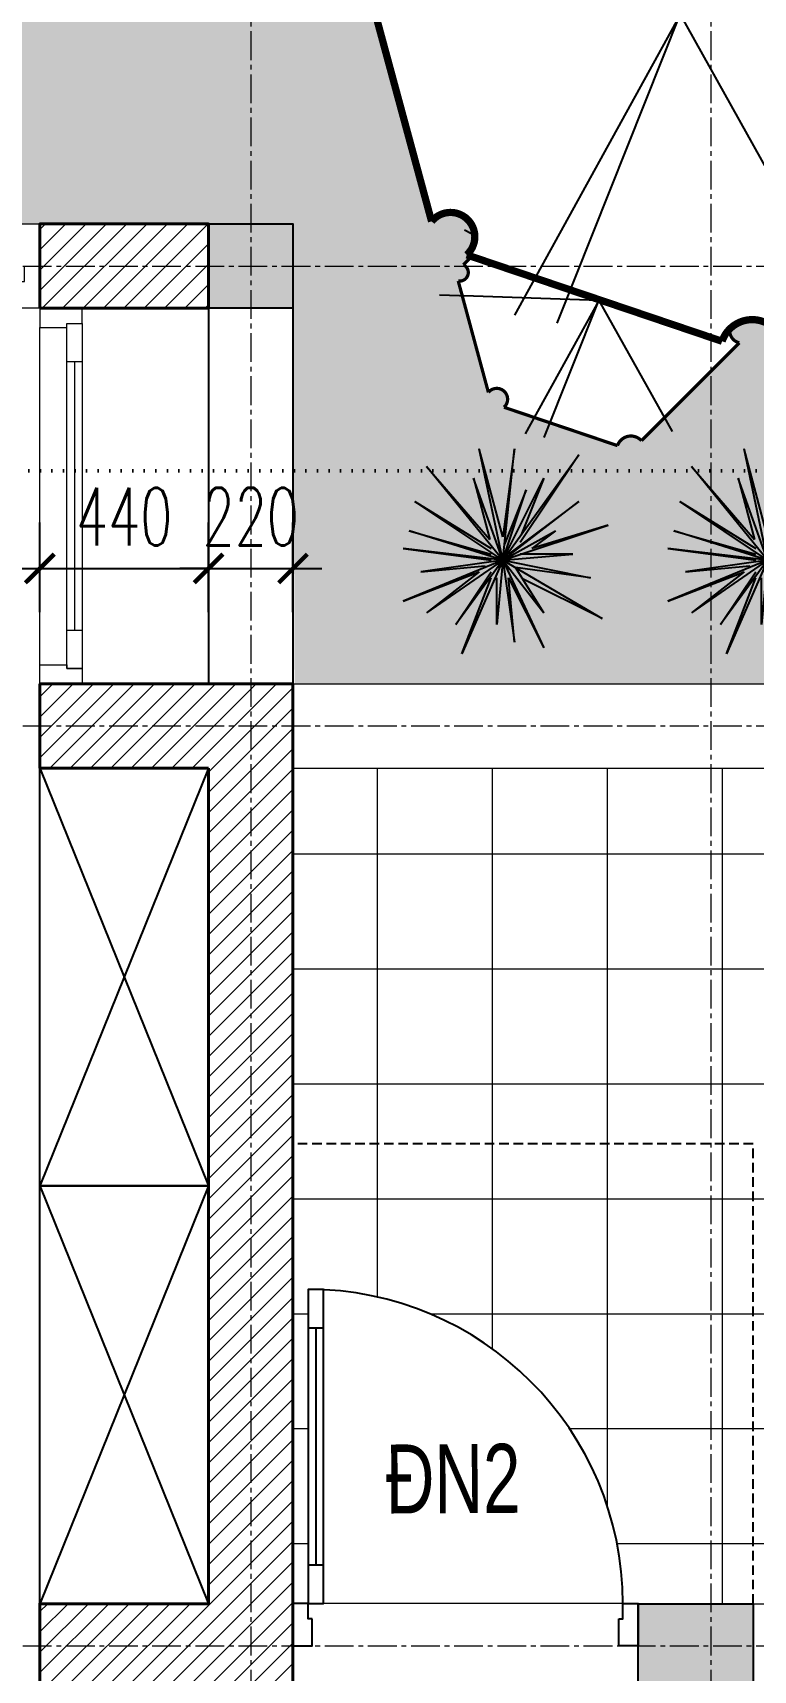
# Model space of a CAD drawing. Header units: millimetres. Extents: x -229618 to 2906, y -178063 to 96806.
# Drawn here: x -197221 to -195343, y -32408 to -28136 of the extents above; entities that cross this region are included whole.
import ezdxf
from ezdxf.enums import TextEntityAlignment as Align

# ---------------------------------------------------------------- set-up
doc = ezdxf.new("R2010")
doc.units = ezdxf.units.MM
doc.header["$LTSCALE"] = 200
doc.header["$MEASUREMENT"] = 0
doc.set_wipeout_variables(frame=1)
doc.header["$PDMODE"] = 3
doc.header["$PDSIZE"] = 50
for name, pattern in [('ACAD_ISO07W100', [3, 0, -3]), ('CENTER2', [1.125, 0.75, -0.125, 0.125, -0.125]), ('DASHED2', [0.375, 0.25, -0.125]), ('HIDDEN2', [0.1875, 0.125, -0.0625])]:
    doc.linetypes.add(name, pattern=pattern)
doc.layers.get('0').update_dxf_attribs({"color": 95, "linetype": 'CONTINUOUS'})
doc.layers.get('DEFPOINTS').update_dxf_attribs({"linetype": 'CONTINUOUS'})
for name, color, linetype, lineweight in [('cat', 1, 'CONTINUOUS', 40), ('hatch', 250, 'CONTINUOUS', 5), ('KH cat', 2, 'HIDDEN2', 50), ('nho', 252, 'CONTINUOUS', 15), ('thay', 7, 'CONTINUOUS', 18), ('tim', 18, 'CENTER2', 9)]:
    doc.layers.add(name, color=color, linetype=linetype, lineweight=lineweight)
for name, color, linetype in [('Cayxanh', 99, 'CONTINUOUS'), ('COT', 2, 'CONTINUOUS'), ('CUA', 145, 'CONTINUOUS'), ('DIM', 251, 'CONTINUOUS'), ('NOITHAT', 99, 'CONTINUOUS'), ('thong ke cua', 7, 'CONTINUOUS'), ('VAT-LIEU', 251, 'CONTINUOUS')]:
    doc.layers.add(name, color=color, linetype=linetype)
doc.styles.add('Scale', font='vnsimli.shx', dxfattribs={"width": 0.65, "bigfont": 'bigfont.shx'})
doc.styles.add('T3', font='Vhavan_0.ttf', dxfattribs={"width": 0.8})
doc.dimstyles.new('Scale', dxfattribs={"dimscale": 75, "dimtxt": 2, "dimasz": 1, "dimexe": 1.6, "dimexo": 0, "dimgap": 0.8, "dimtad": 1, "dimdec": 0, "dimzin": 0, "dimdsep": 46, "dimtxsty": 'Scale', "dimblk": 'ARCHTICK', "dimcen": 0.1, "dimdle": 1, "dimclrd": 256, "dimclre": 256, "dimclrt": 3, "dimadec": 0, "dimazin": 0, "dimtfac": 1, "dimtdec": 0, "dimtix": 1, "dimtmove": 2, "dimatfit": 3, "dimldrblk": 'ARCHTICK', "dimfxl": 0, "dimtolj": 1, "dimtzin": 0, "dimarcsym": 0})

# ---------------------------------------------------------------- blocks, each defined once
blk = doc.blocks.new('A$C49A5561F')
at = {"layer": 'CUA'}
blk.add_line((-830.0000000000291, 60.0000000000291), (-210.0000000000291, 60.0000000000291), dxfattribs=at)
for points in [[(-70.0000000000291, 850.0000000000291), (-70.0000000000291, 860.0000000000291), (-110.0000000000291, 860.0000000000291), (-110.0000000000291, 900.0000000000291), (-2.91038304567337e-11, 900.0000000000146), (-2.91038304567337e-11, 850.0000000000291)], [(-930.0000000000291, 80.0000000000291), (-930.0000000000291, 40.0000000000291), (-110.0000000000291, 40.0000000000291), (-110.0000000000291, 80.0000000000291)], [(-930.0000000000291, 80.0000000000291), (-930.0000000000291, 40.0000000000291), (-830.0000000000291, 40.0000000000291), (-830.0000000000291, 80.0000000000291)], [(-210.0000000000291, 80.0000000000291), (-210.0000000000291, 40.0000000000291), (-110.0000000000291, 40.0000000000291), (-110.0000000000291, 80.0000000000291)], [(-70.0000000000291, 50), (-70.0000000000291, 40), (-110.0000000000291, 40), (-110.0000000000291, 1.455191522836685e-11), (-2.91038304567337e-11, 0), (-2.91038304567337e-11, 49.99999999998545)]]:
    blk.add_lwpolyline(points, close=True, dxfattribs=at)
blk.add_arc((-110.0000000001019, 40.00000000011642), 819.9999999998981, 90, 180, dxfattribs=at)
blk = doc.blocks.new('_ArchTick')
at = {"color": 0, "linetype": 'ByBlock', "const_width": 0.15}
blk.add_lwpolyline([(-0.5, -0.5), (0.5, 0.5)], dxfattribs=at)
blk = doc.blocks.new('*D274')
at = {"layer": 'DEFPOINTS', "color": 0, "linetype": 'Continuous'}
for p in [(-196763.0464498336, -29533.50050685217), (-197203.0464498335, -29647.66402999242), (-196763.0464498336, -29647.66402999242)]:
    blk.add_point(p, dxfattribs=at)
at = {"layer": 'DIM', "linetype": 'Continuous', "lineweight": -2}
for p, q in [((-197203.0464498335, -29647.66402999242), (-197203.0464498335, -29413.50050685217)), ((-196763.0464498336, -29647.66402999242), (-196763.0464498336, -29413.50050685217)), ((-197278.0464498335, -29533.50050685217), (-196688.0464498336, -29533.50050685217))]:
    blk.add_line(p, q, dxfattribs=at)
at = {"layer": 'DIM', "linetype": 'Continuous', "lineweight": -2, "xscale": 75, "yscale": 75, "zscale": 75, "rotation": 180}
blk.add_blockref('_ArchTick', (-197203.0464498335, -29533.50050685217), dxfattribs=at)
at = {"layer": 'DIM', "linetype": 'Continuous', "lineweight": -2, "xscale": 75, "yscale": 75, "zscale": 75}
blk.add_blockref('_ArchTick', (-196763.0464498336, -29533.50050685217), dxfattribs=at)
at = {"layer": 'DIM', "color": 3, "linetype": 'Continuous', "insert": (-196983.0464498336, -29398.50050685217), "char_height": 150, "attachment_point": 5, "style": 'Scale'}
blk.add_mtext('\\A1;440', dxfattribs=at)
blk = doc.blocks.new('*D275')
at = {"layer": 'DEFPOINTS', "color": 0, "linetype": 'Continuous'}
for p in [(-196543.0464498336, -29533.50050685217), (-196763.0464498336, -29647.66402999242), (-196543.0464498336, -29647.66402999242)]:
    blk.add_point(p, dxfattribs=at)
at = {"layer": 'DIM', "linetype": 'Continuous', "lineweight": -2}
for p, q in [((-196763.0464498336, -29647.66402999242), (-196763.0464498336, -29413.50050685217)), ((-196543.0464498336, -29647.66402999242), (-196543.0464498336, -29413.50050685217)), ((-196763.0464498336, -29533.50050685217), (-196838.0464498336, -29533.50050685217)), ((-196763.0464498336, -29533.50050685217), (-196543.0464498336, -29533.50050685217)), ((-196543.0464498336, -29533.50050685217), (-196468.0464498336, -29533.50050685217))]:
    blk.add_line(p, q, dxfattribs=at)
at = {"layer": 'DIM', "linetype": 'Continuous', "lineweight": -2, "xscale": 75, "yscale": 75, "zscale": 75}
blk.add_blockref('_ArchTick', (-196763.0464498336, -29533.50050685217), dxfattribs=at)
at = {"layer": 'DIM', "linetype": 'Continuous', "lineweight": -2, "xscale": 75, "yscale": 75, "zscale": 75, "rotation": 180}
blk.add_blockref('_ArchTick', (-196543.0464498336, -29533.50050685217), dxfattribs=at)
at = {"layer": 'DIM', "color": 3, "linetype": 'Continuous', "insert": (-196653.0464498336, -29398.50050685217), "char_height": 150, "attachment_point": 5, "style": 'Scale'}
blk.add_mtext('\\A1;220', dxfattribs=at)
blk = doc.blocks.new('cay2')
blk.add_wipeout([(-783.3862520408314, 2605.97634857144), (-669.7851532255713, 2541.382296950036), (-563.7380498672512, 2533.4899911067314), (-470.2005877254892, 2560.034663773793), (-410.85799498562676, 2603.9500386054233), (-366.31049344086506, 2656.3824139971284), (-345.98413039929034, 2707.3580155592645), (1721.4340302103153, 2007.3806147460673), (1705.578429317107, 1886.3899189359781), (1709.3785351840788, 1782.7587459861124), (1763.0838922381342, 1695.821553320965), (1841.313022535275, 1649.610883906681), (1959.594798745315, 1648.6467931032157), (2032.5233530852856, 1688.225422843525), (2058.4453923627907, 1714.7461148422217), (2620.7714587915884, -362.8136449980566), (2526.708301326573, -374.09294228936596), (2477.962788813352, -408.1570759824963), (2440.502035307621, -470.2802771645138), (2434.640462110532, -543.2804498842579), (2455.446299896049, -600.950483296233), (2520.761892467323, -665.9757816962547), (633.239109080773, -2555.7932382937884), (527.0155963109778, -2512.829644794672), (419.94303079556806, -2486.336351840707), (328.029921452408, -2505.535178063784), (235.73282319118871, -2578.877112783841), (-1683.9323415420533, -2094.113215201022), (-1683.9540552983813, -1991.1300562642655), (-1767.2696343614873, -1861.372137035879), (-1837.5185663171462, -1837.5659566372078), (-2013.5719026205743, -1840.189443856826), (-2653.46013747617, 329.70627494855216), (-2535.3096958474225, 371.2510944429059), (-2435.778965057523, 543.8901021496276), (-2457.787081312016, 664.3944059296582), (-2614.679283276069, 791.386527985007), (-791.9667141046169, 2615.0220565941645)]).dxf.layer = 'NOITHAT'
at = {"color": 0}
for p, q in [((0, 0), (-1361.324939018232, 2445.957630174235)), ((1018.669627417694, 2556.634528795257), (0, 0)), ((0, 0), (1371.95001335931, 2490.228389622644)), ((-2755.852947753738, -320.9630080964416), (0, 0)), ((0, 0), (-580.3891068790108, -2689.446808537468)), ((-96.95305563218426, -2800.123707856983), (0, 0)), ((0, 0), (2971.008747612359, -99.60920945741236)), ((2506.165771308588, -1317.054179962724), (0, 0)), ((1929.761124818469, -2136.06277294457), (0, 0)), ((-1665.776821100735, -2009.307241765782), (-1837.518566317158, -1837.565956637263))]:
    blk.add_line(p, q, dxfattribs=at)
at = {"color": 0, "const_width": 60.29463978099962}
blk.add_lwpolyline([(662.3249797616445, -2532.709363803617), (2523.81840313322, -662.9056257683551, -0.87835), (2620.771458791598, -362.8136449981248), (2058.445392362803, 1714.746114842244, -1.08251), (1767.586685554154, 1991.754450507113), (-345.9841303992725, 2707.358015559264, -0.572261), (-791.9667141046084, 2615.022056594142), (-2614.679283276171, 791.3865279849852, -0.8589959999999999), (-2653.460137476184, 329.7062749486649), (-2013.571902620577, -1840.189443856827, -0.641787), (-1683.932341542066, -2094.113215200952), (235.7328231912397, -2578.877112783841, -0.502365), (604.1532383999147, -2578.877112783841)], format="xyb", close=True, dxfattribs=at)
blk = doc.blocks.new('kh cua')
at = {"ltscale": 600}
blk.add_wipeout([(-6.548361852765083e-11, 210.36327301818528), (-65.00582635508181, 200.06736159313004), (-123.64842950405, 170.18746286402165), (-170.1874628640944, 123.6484295040791), (-200.06736159312277, 65.00582635494357), (-210.3632730182726, -1.4551915228366852e-11), (-200.06736159312277, -65.00582635497994), (-170.1874628640944, -123.64842950410093), (-123.64842950405, -170.18746286407986), (-65.00582635508181, -200.06736159315915), (-6.548361852765083e-11, -210.3632730182144), (65.00582635503088, -200.06736159315915), (123.64842950409366, -170.18746286407986), (170.1874628640362, -123.64842950410093), (200.06736159306456, -65.00582635497994), (210.36327301822166, -1.4551915228366852e-11), (200.06736159306456, 65.00582635494357), (170.1874628640362, 123.6484295040791), (123.64842950409366, 170.18746286402165), (65.00582635503088, 200.06736159313004)], dxfattribs=at).dxf.layer = 'thong ke cua'
at = {"layer": 'thong ke cua', "color": 1, "style": 'T3', "width": 0.9737873128673779}
blk.add_attdef('AA', text='', height=180, rotation=0.3156613861048849, dxfattribs=at).set_placement((-171.4667714671232, -80.85113491170341), (179.7864329945296, -78.91594533653635), align=Align.FIT)
blk = doc.blocks.new('COTOCTIEN')
at = {"layer": 'Cayxanh'}
for p, q in [((0, 0), (-734.8349363871966, 1017.463758088415)), ((-734.8349363871966, 1017.463758088415), (-169.5772930147359, 169.5772930147359)), ((0, 0), (-113.0515286744921, 1073.989522410673)), ((-113.0515286744921, 1073.989522410673), (0, 226.1030573609751)), ((0, 0), (226.1030573489843, 1073.989522410673)), ((0, 226.1030573609751), (226.1030573489843, 1073.989522410673)), ((0, 0), (-395.6803503637202, 791.3607007274404)), ((-395.6803503637202, 791.3607007274404), (-177.3739501626114, 245.5947002307512)), ((0, 0), (734.8349363872258, 904.4122293959372)), ((0, 0), (282.6288216892572, 791.3607007274404)), ((734.8349363872258, 904.4122293959372), (125.0342733675789, 200.2611069552368)), ((282.6288216892572, 791.3607007274404), (125.0342733675789, 200.2611069552368)), ((0, 0), (-226.1030573489843, 678.3091720589437)), ((-226.1030573489843, 678.3091720589437), (-16.15021838035318, 153.4270746404072)), ((0, 0), (-734.8349363871966, 565.2576433904469)), ((-734.8349363871966, 565.2576433904469), (-56.52576434024377, 56.52576434623916)), ((0, 0), (847.8864650617179, 565.2576433904469)), ((847.8864650617179, 565.2576433904469), (113.0515286744921, 113.0515286684968)), ((0, 0), (-1017.463758076425, 339.1545860294718)), ((-1017.463758076425, 339.1545860294718), (-282.6288216892281, 113.0515286684968)), ((0, 0), (-508.7318790382124, 282.6288216832327)), ((-508.7318790382124, 282.6288216832327), (-282.6288216892281, 113.0515286684968)), ((0, 0), (904.4122294019617, 282.6288216832327)), ((904.4122294019617, 282.6288216832327), (113.0515286744921, 56.52576434623916)), ((0, 0), (-960.9379937361809, -565.2576433664653)), ((0, 0), (-847.8864650616888, -169.5772930147359)), ((0, 0), (-678.3091720529483, 56.52576434623916)), ((-678.3091720529483, 56.52576434623916), (-169.5772930147359, 56.52576434623916)), ((0, 0), (-395.6803503637202, -508.7318790442077)), ((0, 0), (-395.6803503637202, -847.886465049698)), ((0, 0), (-113.0515286744921, -791.3607007274404)), ((0, 0), (960.93799373621, 113.0515286684968)), ((0, 0), (56.52576434024377, -621.7834077127045)), ((0, 0), (395.6803503637493, -904.4122293959372)), ((0, 0), (960.93799373621, -395.6803503517294)), ((0, 0), (791.3607007274695, -113.0515286684968)), ((0, 0), (452.2061146979977, -621.7834077127045)), ((0, 0), (734.8349363872258, -508.7318790442077)), ((960.93799373621, 113.0515286684968), (113.0515286744921, 0)), ((-847.8864650616888, -169.5772930147359), (-122.9106736173271, -72.30039623565972)), ((-395.6803503637202, -508.7318790442077), (-122.9106736173271, -72.30039623565972)), ((452.2061146979977, -621.7834077127045), (113.0515286744921, -113.0515286684968)), ((791.3607007274695, -113.0515286684968), (169.577293014765, -56.5257643222576)), ((960.93799373621, -395.6803503517294), (226.1030573489843, -113.0515286684968)), ((226.1030573489843, -113.0515286684968), (734.8349363872258, -508.7318790442077)), ((-960.9379937361809, -565.2576433664653), (-190.1321164111723, -179.8547047009924)), ((-56.52576434024377, -169.5772930147359), (-395.6803503637202, -847.886465049698)), ((-113.0515286744921, -791.3607007274404), (-56.52576434024377, -169.5772930147359)), ((56.52576434024377, -621.7834077127045), (56.52576434024377, -169.5772930147359)), ((395.6803503637493, -904.4122293959372), (113.0515286744921, -169.5772930147359))]:
    blk.add_line(p, q, dxfattribs=at)

msp = doc.modelspace()

# ---------------------------------------------------------------- hatches: boundary and pattern name
at = {"layer": 'hatch', "linetype": 'Continuous'}
h = msp.add_hatch(dxfattribs=at)
h.set_pattern_fill('BT', color=256, scale=100, style=0)
h.set_pattern_definition([(0, (83.2936, 12.8304), (0, 100), [0, -100]), (0, (12.6491, 56.0645), (0, 100), [0, -100]), (0, (15.7802, 38.4579), (0, 100), [0, -100]), (0, (51.0046, 46.6743), (0, 100), [0, -100]), (0, (32.0226, 75.4319), (0, 100), [0, -100]), (0, (26.9346, 62.7159), (0, 100), [0, -100]), (0, (35.9364, 84.0396), (0, 100), [0, -100]), (0, (22.0423, 92.4516), (0, 100), [0, -100]), (0, (41.2201, 70.5411), (0, 100), [0, -100]), (0, (9.1267, 70.9324), (0, 100), [0, -100]), (0, (73.11770000000001, 71.3236), (0, 100), [0, -100]), (0, (87.59889999999999, 74.0624), (0, 100), [0, -100]), (0, (80.16260000000001, 63.8897), (0, 100), [0, -100]), (0, (82.3152, 50.19560000000001), (0, 100), [0, -100]), (0, (56.2883, 62.129), (0, 100), [0, -100]), (0, (55.5055, 34.5453), (0, 100), [0, -100]), (0, (55.5055, 25.9376), (0, 100), [0, -100]), (0, (8.1483, 23.9813), (0, 100), [0, -100]), (0, (47.6779, 35.719), (0, 100), [0, -100]), (0, (48.0692, 2.462), (0, 100), [0, -100]), (0, (37.3062, 23.7856), (0, 100), [0, -100]), (0, (38.089, 14.0041), (0, 100), [0, -100]), (0, (25.1734, 6.765800000000001), (0, 100), [0, -100]), (0, (31.8269, 20.0687), (0, 100), [0, -100]), (0, (27.1303, 24.1769), (0, 100), [0, -100]), (45, (79.9918, 21.1052), (0, 100.0000309448952), [8, -133.4214]), (135, (85.6486, 26.7621), (-100.0000309448952, 0), [8, -133.4214]), (270, (79.9918, 32.419), (100, -1.83697019872103e-14), [11.3137, -88.68629999999999]), (180, (76.5201, 22.3784), (-1.224646799147353e-14, -100), [12, -88]), (270, (64.5201, 22.3784), (100, -1.83697019872103e-14), [12, -88]), (45, (64.5201, 10.3784), (0, 100.0000309448952), [16.9706, -124.4508]), (90, (39.5136, 29.2946), (-100, 6.123233995736766e-15), [16.8, -83.2]), (180, (39.5136, 46.0946), (-1.224646799147353e-14, -100), [16.8, -83.2]), (315, (22.7136, 46.0946), (100.0000309448952, -2.220446049250313e-14), [23.7588, -117.6626]), (135, (25.2832, 11.3132), (-100.0000309448952, 0), [7.000000000000001, -134.4214]), (225, (20.3334, 16.263), (-1.110223024625157e-14, -100.0000309448952), [7.000000000000001, -134.4214]), (0, (15.3837, 11.3132), (0, 100), [9.8995, -90.1005]), (0, (61.8343, 78.9176), (0, 100), [13.75, -86.25]), (90, (75.5843, 78.9176), (-100, 6.123233995736766e-15), [13.75, -86.25]), (225, (75.5843, 92.66760000000001), (-1.110223024625157e-14, -100.0000309448952), [19.4454, -121.9759]), (270, (50.2708, 80.9095), (100, -1.83697019872103e-14), [12.5, -87.5]), (0, (50.2708, 68.4095), (0, 100), [12.5, -87.5]), (135, (62.7708, 68.4095), (-100.0000309448952, 0), [17.6777, -123.7437]), (45, (56.63060000000001, 84.7607), (0, 100.0000309448952), [8.5, -132.9214]), (135, (62.64100000000001, 90.7711), (-100.0000309448952, 0), [8.5, -132.9214]), (270, (56.63060000000001, 96.7816), (100, -1.83697019872103e-14), [12.0208, -87.9792]), (135, (17.3655, 77.5609), (-100.0000309448952, 0), [14.1421, -127.2792]), (0, (7.3655, 77.5609), (0, 100), [10, -90]), (270, (7.3655, 87.5609), (100, -1.83697019872103e-14), [10, -90]), (45, (0, 0), (-49.49747468305831, 49.49747468305833), []), (45, (35, 0), (-49.49747468305831, 49.49747468305833), [])])
h.paths.add_polyline_path([(-200963.0464498336, -26684.53525224151), (-200743.0464498336, -26684.53525224151), (-200743.0464498336, -26904.53525224151), (-200963.0464498336, -26904.53525224151)])
h.paths.add_polyline_path([(-195563.0464498336, -32234.53525224151), (-195343.0464498336, -32234.53525224151), (-195343.0464498336, -32454.53525224151), (-195563.0464498336, -32454.53525224151)])
h.paths.add_polyline_path([(-196763.0464498336, -28634.53525224151), (-196543.0464498336, -28634.53525224151), (-196543.0464498336, -28854.53525224151), (-196763.0464498336, -28854.53525224151)])
h.paths.add_polyline_path([(-208763.0464498336, -29834.53525224156), (-208543.0464498336, -29834.53525224156), (-208543.0464498336, -30054.53525224156), (-208763.0464498336, -30054.53525224156)])
h.paths.add_polyline_path([(-207263.0464498335, -29834.53525224151), (-207043.0464498335, -29834.53525224151), (-207043.0464498335, -30054.53525224151), (-207263.0464498335, -30054.53525224151)])
h.paths.add_polyline_path([(-207263.0464498336, -26684.53525224151), (-207043.0464498336, -26684.53525224151), (-207043.0464498336, -26904.53525224151), (-207263.0464498336, -26904.53525224151)])
h.paths.add_polyline_path([(-195563.0464498336, -32234.53525224151), (-195643.0464498336, -32234.53525224151), (-195643.0464498336, -32454.43209491155), (-195563.0464498336, -32454.43209491155)])
h.paths.add_polyline_path([(-203363.0464498336, -33954.53525224156), (-203143.0464498333, -33954.53525224156), (-203143.0464498336, -34254.53525224151), (-203363.0464498336, -34254.53525224151)])
h.paths.add_polyline_path([(-203443.0464498336, -36654.53525224185), (-203443.0464498336, -36434.53525224151), (-203143.0464498336, -36434.53525224151), (-203143.0464498336, -36654.53525224151)])
h.paths.add_polyline_path([(-208463.0464498333, -36434.53525224151), (-208463.0464498333, -36654.53525224151), (-208763.0464498335, -36654.53525224151), (-208763.0464498335, -36434.53525224151)])
h.paths.add_polyline_path([(-195643.0464498336, -36654.53525224151), (-195643.0464498336, -36434.53525224151), (-195343.0464498336, -36434.53525224151), (-195343.0464498336, -36654.53525224151)])
h.paths.add_polyline_path([(-200663.0464498335, -28634.53525224151), (-200663.0464498335, -28854.53525224151), (-200963.0464498336, -28854.53525224151), (-200963.0464498336, -28634.53525224151)])
h.paths.add_polyline_path([(-203443.0464498337, -30054.53525224151), (-203443.0464498337, -29834.53525224151), (-203143.0464498336, -29834.53525224151), (-203143.0464498336, -30054.53525224151)])
h.paths.add_polyline_path([(-208463.0464498335, -32234.53525224162), (-208463.0464498336, -32454.53525224162), (-208763.0464498336, -32454.53525224162), (-208763.0464498336, -32234.53525224162)])
h.paths.add_polyline_path([(-200963.0464498336, -32154.53525224151), (-200743.0464498336, -32154.53525224151), (-200743.0464498336, -32454.53525224151), (-200963.0464498336, -32454.53525224151)])
h.paths.add_polyline_path([(-200663.0464498336, -36434.53525224151), (-200663.0464498336, -36654.53525224151), (-200963.0464498336, -36654.53525224151), (-200963.0464498336, -36434.53525224151)])
h = msp.add_hatch(dxfattribs=at)
h.set_pattern_fill('ANSI31', color=256, scale=300, style=0)
h.set_pattern_definition([(45, (-235340.1186522694, -37193.55812928387), (-26.51650429449553, 26.51650429449553), [])])
h.paths.add_polyline_path([(-201903.0464498335, -29834.53525224151), (-203143.0464498336, -29834.53525224151), (-203143.0464498336, -29944.53525224127), (-202013.0464498335, -29944.53525224127), (-202013.0464498335, -30319.53525224132), (-202013.0464498336, -30584.53525224145), (-201903.0464498336, -30556.77334747955)])
h.paths.add_polyline_path([(-203253.0464498336, -26794.53525224145), (-203363.0464498336, -26794.53525224145), (-203363.0464498336, -26684.53525224151), (-203253.0464498336, -26684.53525224151)])
h.paths.add_polyline_path([(-203253.0464498335, -26904.53525224153), (-203363.0464498336, -26904.53525224151), (-203363.0464498336, -26794.53525224145), (-203253.0464498335, -26794.53525224145)])
h.paths.add_polyline_path([(-203143.0464498336, -26904.53525224151), (-203253.0464498336, -26904.53525224151), (-203253.0464498336, -26794.53525224145), (-203143.0464498336, -26794.53525224145)])
h.paths.add_polyline_path([(-203143.0464498335, -26794.53525224142), (-203253.0464498336, -26794.53525224142), (-203253.0464498335, -26684.53525224153), (-203143.0464498335, -26684.53525224151)])
h.paths.add_polyline_path([(-200743.0464498336, -30264.01144271766), (-200963.0464498336, -30319.53525224148), (-200963.0464498336, -28854.53525224151), (-200743.0464498336, -28854.53525224151)])
h.paths.add_polyline_path([(-199653.0464498337, -28854.53525224151), (-200633.0464498336, -28854.53525224151), (-200633.0464498336, -28634.53525224151), (-200963.0464498335, -28634.53525224151), (-200963.0464498335, -28524.53525224151), (-199653.0464498337, -28524.53525224151)])
h.paths.add_polyline_path([(-200963.0464498336, -26904.53525224153), (-203143.0464498336, -26904.53525224151), (-203143.0464498335, -26684.53525224151), (-200963.0464498335, -26684.53525224151)])
h.paths.add_polyline_path([(-203363.0464498335, -26904.53525224151), (-206763.0464498336, -26904.53525224151), (-206763.0464498336, -27014.53525224151), (-207263.0464498336, -27014.53525224151), (-207263.0464498336, -26904.53525224153), (-207043.0464498336, -26904.53525224151), (-207043.0464498336, -26684.53525224151), (-203363.0464498336, -26684.53525224151)])
h.paths.add_polyline_path([(-196763.0464498336, -28854.53525224151), (-197203.0464498337, -28854.53525224151), (-197203.0464498337, -28634.53525224151), (-196763.0464498336, -28634.53525224151)])
h.paths.add_polyline_path([(-196543.0464498336, -32234.53525224151), (-196763.0464498336, -32234.53525224151), (-196763.0464498335, -30054.53525224127), (-197203.0464498336, -30054.53525224127), (-197203.0464498336, -29834.53525224127), (-196543.0464498335, -29834.53525224127)])
h.paths.add_polyline_path([(-196763.0464498336, -32454.53525224151), (-197203.0464498337, -32454.53525224151), (-197203.0464498337, -32234.53525224151), (-196763.0464498336, -32234.53525224151)])
h.paths.add_polyline_path([(-195343.0464498336, -33324.53525224162), (-195563.0464498335, -33324.53525224162), (-195563.0464498335, -32454.53525224151), (-195343.0464498336, -32454.53525224151)])
h.paths.add_polyline_path([(-200743.0464498336, -27544.53525224151), (-200963.0464498336, -27544.53525224151), (-200963.0464498336, -26904.53525224151), (-200743.0464498336, -26904.53525224151)])
h.paths.add_polyline_path([(-196763.0464498336, -32234.53525224151), (-196543.0464498336, -32234.53525224151), (-196543.0464498336, -32454.53525224151), (-196763.0464498336, -32454.53525224151)])
h.paths.add_polyline_path([(-195563.0464498336, -33324.53525224156), (-195343.0464498336, -33324.53525224156), (-195343.0464498336, -33354.53525224156), (-195563.0464498336, -33354.53525224156)])
h.paths.add_polyline_path([(-195563.0464498335, -34064.53525224063), (-195343.0464498336, -34064.53525224063), (-195343.0464498336, -34634.53525224156), (-195563.0464498336, -34634.53525224156)])
h.paths.add_polyline_path([(-196163.0464498338, -34064.53525224063), (-195343.0464498336, -34064.53525224063), (-195343.0464498336, -33954.53525224153), (-196163.0464498338, -33954.53525224153)])
h.paths.add_polyline_path([(-200633.0464498336, -28854.53525224156), (-200663.0464498335, -28854.53525224156), (-200663.0464498335, -28634.53525224156), (-200633.0464498336, -28634.53525224156)])
h = msp.add_hatch(dxfattribs=at)
h.set_pattern_fill('ANSI31', color=256, scale=300, style=0)
h.set_pattern_definition([(45, (-231220.1186522694, -29953.5581292839), (-26.51650429449553, 26.51650429449553), [])])
edge = h.paths.add_edge_path()
edge.add_line((-193093.0464498335, -36544.53525224151), (-193093.0464498335, -36654.53525224151))
edge.add_line((-193093.0464498335, -36654.53525224151), (-195343.0464498336, -36654.53525224151))
edge.add_line((-195343.0464498336, -36654.53525224151), (-195343.0464498336, -36544.53525224151))
edge.add_line((-195343.0464498336, -36544.53525224151), (-195319.7949788276, -36544.53525224151))
edge.add_arc((-195243.0464498333, -36544.53525224151), 76.7485289942415, 179.9999999999973, 360)
edge.add_line((-195166.2979208391, -36544.53525224151), (-193093.0464498335, -36544.53525224151))
h.paths.add_polyline_path([(-192983.0464498335, -33299.53525224153), (-192873.0464498336, -33299.53525224153), (-192873.0464498335, -36434.53525224151), (-192983.0464498335, -36434.53525224151)])
h.paths.add_polyline_path([(-192873.0464498336, -30039.53525224148), (-192983.0464498335, -30039.53525224148), (-192983.0464498335, -26904.53525224156), (-192873.0464498336, -26904.53525224156)])
h.paths.add_polyline_path([(-192983.0464498335, -30149.53525224142), (-192873.0464498336, -30149.53525224142), (-192873.0464498336, -33189.53525224159), (-192983.0464498335, -33189.53525224159)])
h.paths.add_polyline_path([(-196818.0464498336, -26684.53525224153), (-196818.0464498336, -26794.53525224152), (-193093.0464498335, -26794.53525224156), (-193093.0464498336, -26684.53525224157)])
h.paths.add_polyline_path([(-200633.0464498335, -26684.5352522415), (-200633.0464498335, -26794.5352522415), (-196928.0464498336, -26794.53525224152), (-196928.0464498335, -26684.53525224153)])
h = msp.add_hatch(dxfattribs=at)
h.set_pattern_fill('GRASS', color=256, scale=100, style=0)
h.set_pattern_definition([(270, (28077.07220243584, -63878.09338152537), (-70.7106781, -70.7106781), [18.75, -122.6713563]), (315, (28077.07220243584, -63878.09338152537), (-70.71067811865474, -70.71067811865476), [18.75, -81.25]), (225, (28077.07220243584, -63878.09338152537), (-70.71067811865476, 70.71067811865474), [18.75, -81.25])])
edge = h.paths.add_edge_path()
edge.add_line((-193093.0464498336, -26904.53525224156), (-193013.0464498336, -26904.53525224156))
edge.add_line((-193013.0464498336, -26904.53525224156), (-193013.0464498336, -29834.53525224127))
edge.add_line((-193013.0464498336, -29834.53525224127), (-196538.8681310565, -29834.53525224127))
edge.add_line((-196538.8681310565, -29834.53525224127), (-196543.0464498336, -28634.53525224148))
edge.add_line((-196543.0464498336, -28634.53525224148), (-199653.0464498337, -28634.53525224145))
edge.add_line((-199653.0464498337, -28634.53525224145), (-199653.0464498337, -28524.53525224151))
edge.add_line((-199653.0464498337, -28524.53525224151), (-200743.0464498335, -28524.53525224151))
edge.add_line((-200743.0464498335, -28524.53525224151), (-200743.0464498336, -26794.53525224153))
edge.add_line((-200743.0464498336, -26794.53525224153), (-196127.7049307803, -26794.53525224153))
edge.add_line((-196127.7049307803, -26794.53525224153), (-196010.2411656446, -26924.55651375893))
edge.add_line((-196010.2411656446, -26924.55651375893), (-196328.1284359266, -27243.86293664729))
edge.add_arc((-196349.5464306702, -27289.14117740963), 50.08841767686019, -100.49340223071778, 64.68441667254149, ccw=False)
edge.add_line((-196358.6686484874, -27338.39191067795), (-196181.5359373974, -27992.82323563713))
edge.add_arc((-196132.263068375, -28032.81629532529), 63.46070000335045, -48.14062005921778, 140.9349731340465, ccw=False)
edge.add_line((-196089.9154446673, -28080.08086145285), (-196077.1032862203, -28084.41874603729))
edge.add_line((-196077.1032862203, -28084.41874603729), (-196098.5686085918, -28105.9798966191))
edge.add_arc((-196108.0877173668, -28126.10355918015), 22.26151896749972, -100.49340223066338, 64.68441667254677, ccw=False)
edge.add_line((-196112.1420363966, -28147.99277396608), (-196033.4163870233, -28438.8511406146))
edge.add_arc((-196011.5173341245, -28456.6258338094), 28.20475555704342, -48.14062005900979, 140.9349731338888, ccw=False)
edge.add_line((-195992.6961680321, -28477.6323076438), (-195696.7962535231, -28577.81680684441))
edge.add_arc((-195661.7795313101, -28589.69734227348), 36.97726269781434, 42.13557099698852, 161.2588623089894, ccw=False)
edge.add_line((-195634.3586917462, -28564.88977257724), (-195379.1789318245, -28309.58079833418))
edge.add_arc((-195371.5333505038, -28277.67737493372), 32.80675751123078, 172.2514053627826, 256.52335541845457, ccw=False)
edge.add_arc((-195345.3530120427, -28332.22718936962), 83.19884107008768, 42.13557099697857, 134.8609763138622, ccw=False)
edge.add_line((-195283.6561230239, -28276.41015755309), (-195034.1923890883, -28026.82010369658))
edge.add_line((-195034.1923890883, -28026.82010369658), (-194994.8156938343, -28172.30053296924))
edge.add_arc((-194972.9166409354, -28190.07522616392), 28.20475555704593, -48.1406200593878, 140.9349731342214, ccw=False)
edge.add_line((-194954.0954748431, -28211.08169999844), (-194658.1955603341, -28311.26619919905))
edge.add_arc((-194623.1788381211, -28323.14673462812), 36.97726269781434, 42.13557099698852, 161.2588623089894, ccw=False)
edge.add_line((-194595.7579985572, -28298.33916493188), (-194340.5782386355, -28043.03019068882))
edge.add_arc((-194332.9326573148, -28011.12676728836), 32.80675751123606, 93.8735686312578, 256.52335541845173, ccw=False)
edge.add_line((-194335.1489190425, -27978.39495520355), (-194424.7332720057, -27674.60955428786))
edge.add_arc((-194439.6640248179, -27646.26246531193), 32.03880198993601, 256.9850279146074, 297.7763159506412, ccw=False)
edge.add_line((-194446.8793444116, -27677.47823049736), (-194470.8797706737, -27653.47786853116))
edge.add_arc((-194439.6640248179, -27646.26246531189), 32.03880198993601, 167.0090357817037, 193.0151255782268, ccw=False)
edge.add_line((-194470.8828105996, -27639.06022626656), (-194694.5268051984, -27582.5844738883))
edge.add_line((-194694.5268051984, -27582.5844738883), (-194693.6194475836, -27556.378867969))
edge.add_arc((-194692.2991052282, -27630.18226285517), 73.81520440030057, 91.02491186881664, 93.87356863144929)
edge.add_line((-194697.2856941158, -27556.53568566433), (-194730.4256991871, -27444.15613059772))
edge.add_arc((-194737.3217086016, -27499.19166872133), 55.46589404670048, 42.13557099702149, 82.85800208621453, ccw=False)
edge.add_line((-194696.1904492558, -27461.98031417697), (-194313.4208093733, -27079.0168528124))
edge.add_arc((-194301.9524373921, -27031.1617177117), 49.21013626687061, 93.873568631257, 256.5233554184073, ccw=False)
edge.add_line((-194305.2768299837, -26982.06399958447), (-194360.5778465634, -26794.53525224156))
edge.add_line((-194360.5778465634, -26794.53525224156), (-193093.0464498335, -26794.53525224156))
edge.add_line((-193093.0464498335, -26794.53525224156), (-193093.0464498336, -26904.53525224156))
h = msp.add_hatch(dxfattribs=at)
h.set_pattern_fill('ANSI37', color=256, scale=2400, angle=45, style=0)
h.set_pattern_definition([(270, (28077.07220243584, -63878.09338152537), (-300, -5.684341886080801e-14), []), (180, (28077.07220243584, -63878.09338152537), (-5.684341886080801e-14, 300), [])])
h.paths.add_polyline_path([(-195343.0464498336, -32234.53525224151), (-195563.0464498336, -32234.53525224151), (-195563.0464498336, -32234.43209491155), (-195643.0464498336, -32234.43209491155), (-195683.0464498335, -32234.43209491155, 0.3999915795771942), (-196463.0464498335, -31415.40828573387), (-196463.0464498335, -31414.43209491155), (-196503.0464498335, -31414.43209491155), (-196503.0464498335, -32234.43209491155), (-196543.0464498336, -32234.43209491155), (-196543.0464498335, -31034.53525224133), (-195343.0464498336, -31034.53525224127)])
h.paths.add_polyline_path([(-195453.0464498336, -30054.53525224127), (-193013.0464498336, -30054.53525224127), (-193013.0464498336, -32234.5352522415), (-195343.0464498336, -32234.53525224151), (-195343.0464498336, -31034.53525224127), (-195453.0464498336, -31034.53525224127)])
h.paths.add_polyline_path([(-196543.0464498336, -30054.53525224127), (-195453.0464498336, -30054.53525224127), (-195453.0464498336, -31034.53525224127), (-196543.0464498335, -31034.53525224133)])

# ---------------------------------------------------------------- linework, layer by layer
at = {"layer": 'cat', "linetype": 'Continuous'}
for p, q in [((-197203.0464498336, -29834.53525224127), (-196543.0464498336, -29834.53525224127)), ((-197203.0464498336, -30054.53525224127), (-197203.0464498336, -29834.53525224127)), ((-197203.0464498336, -30054.53525224127), (-196763.0464498335, -30054.53525224127))]:
    msp.add_line(p, q, dxfattribs=at)
msp.add_lwpolyline([(-197203.0464498336, -28854.53525224151), (-196763.0464498336, -28854.53525224151), (-196763.0464498336, -28634.53525224151), (-197203.0464498336, -28634.53525224151)], close=True, dxfattribs=at)
msp.add_lwpolyline([(-196763.0464498335, -30054.53525224127), (-196763.0464498336, -32234.53525224151), (-197203.0464498336, -32234.53525224151), (-197203.0464498336, -32454.53525224151), (-196543.0464498336, -32454.53525224151), (-196543.0464498335, -29834.53525224127)], dxfattribs=at)
at = {"layer": 'COT', "linetype": 'Continuous'}
for points in [[(-196763.0464498336, -28634.53525224151), (-196543.0464498336, -28634.53525224151), (-196543.0464498336, -28854.53525224151), (-196763.0464498336, -28854.53525224151)], [(-195643.0464498336, -32234.53525224151), (-195343.0464498336, -32234.53525224151), (-195343.0464498336, -32454.53525224151), (-195643.0464498336, -32454.53525224151)]]:
    msp.add_lwpolyline(points, close=True, dxfattribs=at)
at = {"layer": 'DIM', "linetype": 'Continuous'}
for p, q in [((-196763.0464498336, -28854.53525224151), (-196763.0464498336, -29834.53525224127)), ((-196543.0464498336, -28854.53525224151), (-196543.0464498336, -29834.53525224127))]:
    msp.add_line(p, q, dxfattribs=at)
at = {"layer": 'KH cat', "linetype": 'ACAD_ISO07W100', "ltscale": 0.05}
msp.add_line((-215412.0305151769, -29278.93208321283), (-191040.3345220542, -29278.93208321283), dxfattribs=at)
at = {"layer": 'nho', "linetype": 'Continuous'}
for p, q in [((-197203.0464498336, -29784.53525224127), (-197203.0464498335, -28904.53525224151)), ((-197113.0464498335, -28994.53525224151), (-197113.0464498336, -29694.53525224127)), ((-195643.0464498336, -32234.43209491155), (-196543.0464498336, -32234.43209491143))]:
    msp.add_line(p, q, dxfattribs=at)
for points in [[(-197253.0464498336, -28784.53525224151), (-197243.0464498336, -28784.53525224151), (-197243.0464498336, -28744.53525224151), (-197203.0464498336, -28744.53525224151), (-197203.0464498336, -28854.53525224151), (-197253.0464498336, -28854.53525224151)], [(-197133.0464498335, -28904.53525224151), (-197133.0464498335, -28894.53525224151), (-197093.0464498335, -28894.53525224151), (-197093.0464498335, -28854.53525224151), (-197203.0464498335, -28854.53525224151), (-197203.0464498335, -28904.53525224151)], [(-197133.0464498335, -28894.53525224151), (-197093.0464498335, -28894.53525224151), (-197093.0464498336, -29794.53525224127), (-197133.0464498336, -29794.53525224127)], [(-197133.0464498335, -28894.53525224151), (-197093.0464498335, -28894.53525224151), (-197093.0464498335, -28994.53525224151), (-197133.0464498335, -28994.53525224151)], [(-197133.0464498336, -29694.53525224127), (-197093.0464498336, -29694.53525224127), (-197093.0464498336, -29794.53525224127), (-197133.0464498336, -29794.53525224127)], [(-197133.0464498336, -29784.53525224127), (-197133.0464498336, -29794.53525224127), (-197093.0464498336, -29794.53525224127), (-197093.0464498336, -29834.53525224127), (-197203.0464498336, -29834.53525224127), (-197203.0464498336, -29784.53525224127)]]:
    msp.add_lwpolyline(points, close=True, dxfattribs=at)
at = {"layer": 'NOITHAT'}
for points in [[(-197203.0464498336, -32234.53525224151), (-197203.0464498336, -30054.53525224127)], [(-197203.0464498336, -30054.53525224127), (-196763.0464498336, -31144.53525224139), (-197203.0464498336, -31144.53525224139), (-196763.0464498336, -32234.53525224151)], [(-196763.0464498335, -30054.53525224127), (-197203.0464498336, -31144.53525224139), (-196763.0464498336, -31144.53525224139), (-197203.0464498336, -32234.53525224151)]]:
    msp.add_lwpolyline(points, dxfattribs=at)
at = {"layer": 'thay', "linetype": 'Continuous'}
for p, q in [((-199653.0464498336, -28634.53525224145), (-197203.0464498336, -28634.53525224151)), ((-196543.0464498336, -29834.53525224127), (-192983.0464498336, -29834.53525224127)), ((-196543.0464498336, -30054.53525224127), (-192983.0464498336, -30054.53525224127))]:
    msp.add_line(p, q, dxfattribs=at)
at = {"layer": 'thay'}
msp.add_line((-195343.0464498336, -32234.53525224151), (-192983.0464498336, -32234.53525224151), dxfattribs=at)
at = {"layer": 'tim', "ltscale": 0.5}
for p, q in [((-196653.0464498336, -24419.5198711509), (-196653.0464498336, -39001.51549304632)), ((-214459.9927320913, -29944.53525224139), (-191669.7393025086, -29944.53525224139)), ((-214459.9927320913, -32344.53525224151), (-191669.7393025086, -32344.53525224151))]:
    msp.add_line(p, q, dxfattribs=at)
at = {"layer": 'VAT-LIEU', "linetype": 'DASHED2', "ltscale": 0.5}
msp.add_lwpolyline([(-195343.0464498336, -32234.53525224127), (-195343.0464498336, -31034.53525224127), (-196543.0464498336, -31034.53525224133)], dxfattribs=at)

# ---------------------------------------------------------------- block references
at = {"layer": 'nho', "linetype": 'Continuous', "rotation": 270}
msp.add_blockref('A$C49A5561F', (-196543.0464498336, -32344.43209491161), dxfattribs=at)

# ---------------------------------------------------------------- dimensions: what is measured, and where the dimension line sits
at = {"layer": 'DIM', "linetype": 'Continuous'}
for base, p1, p2, picture, middle in [((-196763.0464498336, -29533.50050685217), (-197203.0464498335, -29647.66402999242), (-196763.0464498336, -29647.66402999242), '*D274', (-196983.0464498336, -29398.50050685217)), ((-196543.0464498336, -29533.50050685217), (-196763.0464498336, -29647.66402999242), (-196543.0464498336, -29647.66402999242), '*D275', (-196653.0464498336, -29398.50050685217))]:
    dim = msp.add_linear_dim(base=base, p1=p1, p2=p2, dimstyle='Scale', override={"dimfxl": 70}, dxfattribs=at)
    dim.commit()
    dim.dimension.update_dxf_attribs({"geometry": picture, "text_midpoint": middle})

# ---------------------------------------------------------------- next in the draw order: block references
at = {"layer": 'Cayxanh', "extrusion": (0, 0, -1), "xscale": -0.1400000001303852, "yscale": 0.1400000001303852, "zscale": -0.14, "rotation": 180}
msp.add_blockref('cay2', (195745.2340318241, -28834.02455160537), dxfattribs=at)
at = {"layer": 'thong ke cua'}
ref = msp.add_blockref('kh cua', (-196129.0065199372, -31918.51185280763), dxfattribs=at)
ref.add_attrib('AA', '®n2', dxfattribs={"color": 1, "height": 180, "rotation": 0.315661385692607, "style": 'T3', "width": 0.6916193798579932}).set_placement((-196300.4732914044, -31999.36298771935), (-195949.2200869427, -31997.42779814671), align=Align.FIT)

# ---------------------------------------------------------------- next in the draw order: block references
at = {"layer": 'Cayxanh', "extrusion": (0, 0, -1), "xscale": -0.3150000002933666, "yscale": 0.3150000002933666, "zscale": -0.3149999999999999, "rotation": 180}
msp.add_blockref('cay2', (195533.1256381992, -28087.91607625104), dxfattribs=at)
at = {"layer": 'Cayxanh', "xscale": -0.2699999999895226, "yscale": 0.2699999999895226, "zscale": 0.27}
for p in [(-195996.0671134017, -29511.74236753641), (-195305.7012165874, -29511.74236753641)]:
    msp.add_blockref('COTOCTIEN', p, dxfattribs=at)

# ---------------------------------------------------------------- next in the draw order: linework, layer by layer
at = {"layer": 'tim', "ltscale": 0.5}
for p, q in [((-195453.0464498336, -24419.5198711509), (-195453.0464498336, -39001.51549304632)), ((-214459.9927320913, -28744.53525224151), (-191669.7393025086, -28744.53525224151))]:
    msp.add_line(p, q, dxfattribs=at)

doc.saveas('drawing.dxf')
